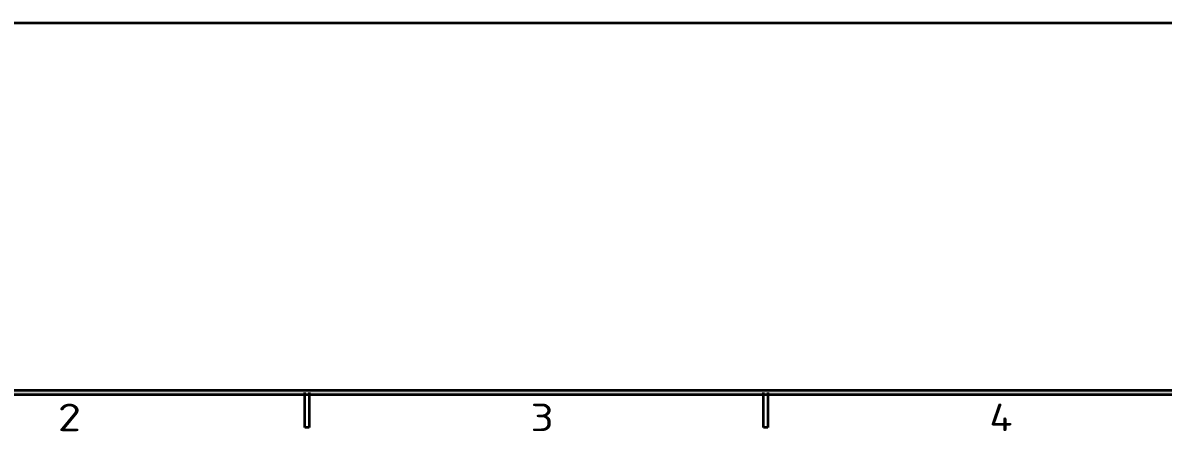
# Model space of a CAD drawing. Extents: x 23 to 417, y 3 to 294.
# Drawn here: x 89.1 to 213.3, y 5.8 to 50.2 of the extents above; entities that cross this region are included whole.
import ezdxf
from ezdxf.enums import TextEntityAlignment as Align

# ---------------------------------------------------------------- set-up
doc = ezdxf.new("R2010")
doc.units = 0
doc.layers.get('0').update_dxf_attribs({"lineweight": 13})
doc.layers.add('3', color=7, linetype='Continuous', lineweight=13)
doc.styles.get("Standard").update_dxf_attribs({"font": 'isocp.shx'})

msp = doc.modelspace()

# ---------------------------------------------------------------- linework, layer by layer
at = {"color": 7, "lineweight": 35}
msp.add_line((30.237, 50.238), (409.762, 50.238), dxfattribs=at)
at = {"layer": '3', "color": 7, "lineweight": 35}
for p, q in [((30.237, 10.238), (409.762, 10.238)), ((410.238, 9.762), (29.763, 9.762))]:
    msp.add_line(p, q, dxfattribs=at)
at = {"layer": '3', "color": 7, "lineweight": 35, "ltscale": 0.095}
for p, q in [((119.763, 6.2), (119.763, 10)), ((120.237, 10), (120.237, 6.2)), ((169.762, 6.2), (169.762, 10)), ((170.238, 10), (170.238, 6.2))]:
    msp.add_line(p, q, dxfattribs=at)
at = {"layer": '3', "color": 7, "lineweight": 35, "ltscale": 0.011875}
for p, q in [((120.237, 6.2), (119.763, 6.2)), ((170.238, 6.2), (169.762, 6.2))]:
    msp.add_line(p, q, dxfattribs=at)
at = {"layer": '3', "color": 7, "lineweight": 5}
msp.add_solid([(29.763, 9.762), (30.237, 10.238), (410.237, 9.762), (409.763, 10.238)], dxfattribs=at)

# ---------------------------------------------------------------- texts
at = {"layer": '3', "color": 7, "lineweight": 13}
for s, p, p2 in [('2', (92.859, 5.792), (95.397, 5.792)), ('3', (144.365, 5.792), (146.904, 5.792)), ('4', (194.365, 5.792), (196.904, 5.792))]:
    msp.add_text(s, height=3, dxfattribs=at).set_placement(p, p2, align=Align.FIT)

doc.saveas('drawing.dxf')
